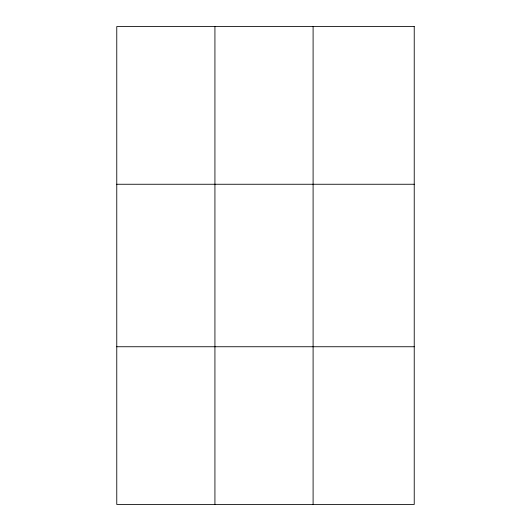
<?xml version="1.0" encoding="UTF-8"?>
<svg xmlns="http://www.w3.org/2000/svg" width="531" height="531" viewBox="0 0 531 531"><rect width="100%" height="100%" fill="white"/><g stroke="black" fill="none" stroke-linecap="round" stroke-linejoin="round"><path stroke-width="0.8" d="M214.929 504.45L214.929 26.55M313.098 504.45L313.098 26.55M116.767 184.257L414.233 184.257M116.767 346.743L414.233 346.743M414.233 26.55L116.767 26.55L116.767 504.45L414.233 504.45L414.233 26.55"/></g></svg>
